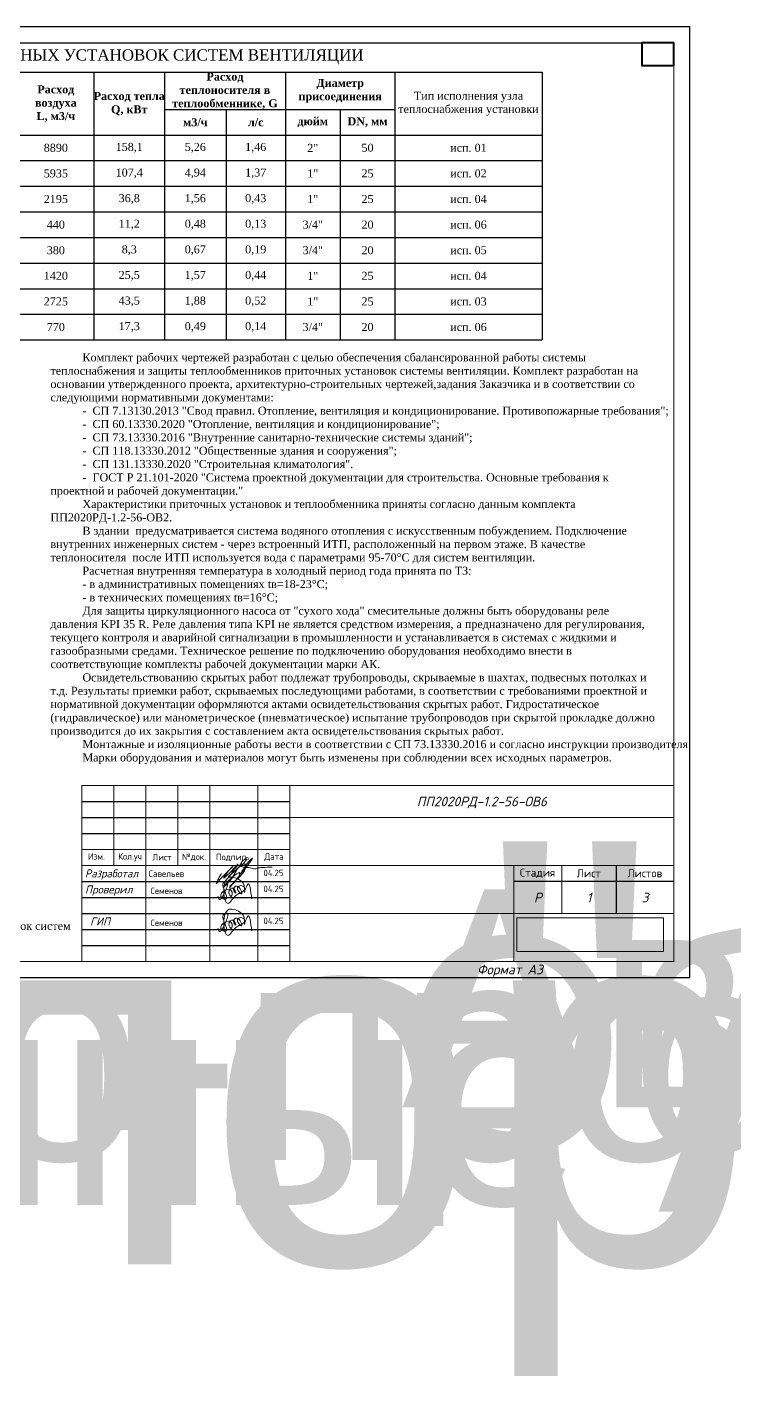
# Paper-space layout '56-1. ОД' of a CAD drawing. Header units: millimetres. Extents: x -922 to 13517, y -185 to 515.
# Drawn here: x 371.8 to 592.7, y -185 to 236.5 of the extents above; entities that cross this region are included whole.
import ezdxf
from ezdxf.enums import TextEntityAlignment as Align

# ---------------------------------------------------------------- set-up
doc = ezdxf.new("R2018")
doc.units = ezdxf.units.MM
doc.layers.add('0 Оформление листа', color=7, linetype='Continuous')
doc.styles.add('_АК_250', font='times.ttf', dxfattribs={"height": 250})
doc.styles.add('ICOCPEUR', font='isocpeur.ttf', dxfattribs={"height": 2})
doc.styles.add('Times New Roman', font='times.ttf', dxfattribs={"height": 2.5})
doc.styles.add('М2.5', font='isocpeui.ttf', dxfattribs={"height": 2.5})
doc.styles.add('М3', font='isocpeui.ttf', dxfattribs={"height": 3})
picture_1 = doc.add_image_def('image1.png', size_in_pixel=(2488, 572))

# ---------------------------------------------------------------- blocks, each defined once
blk = doc.blocks.new('*U382')
at = {"style": 'М2.5'}
for tag, height, p in [('ГРАФА_ЗАКАЗЧИК', 2.5, (474.05, 55)), ('ГРАФА_10Ф3-1', 2.5, (405, 32.5)), ('ГРАФА_13Ф3-1', 2.5, (460, 32.5)), ('ГРАФА_10Ф3-2', 2.5, (405, 27.5)), ('ГРАФА_13Ф3-2', 2.5, (460, 27.5)), ('ГРАФА_10Ф3-3', 2.5, (405, 22.5)), ('ГРАФА_13Ф3-3', 2.5, (460, 22.5)), ('ГРАФА_10Ф3-4', 2.5, (405, 17.5)), ('ГРАФА_13Ф3-4', 2.5, (460, 17.5)), ('ГРАФА_10Ф3-5', 2.5, (405, 12.5)), ('ГРАФА_13Ф3-5', 2.5, (460, 12.5)), ('ГРАФА_10Ф3-6', 2.5, (405, 7.5)), ('ГРАФА_13Ф3-6', 2.5, (460, 7.5)), ('СВОЙСТВА_2', 3, (549.57, 2.5)), ('ФОРМАТ', 3, (527.51, 2.5))]:
    blk.add_attdef(tag, text='', height=height, dxfattribs=at).set_placement(p, align=Align.MIDDLE_LEFT)
at = {"style": 'М3'}
for tag, p in [('ГРАФА_1Ф3', (529, 55)), ('ГРАФА_6Ф3', (546.5, 25)), ('ГРАФА_7Ф3', (562.5, 25)), ('ГРАФА_8Ф3', (580, 25))]:
    blk.add_attdef(tag, text='', height=3, dxfattribs=at).set_placement(p, align=Align.MIDDLE_CENTER)
at = {"lineweight": 30, "flags": 104}
for tag, height, p in [('ГРАФА_2Ф3', 2.4, (529, 42.5)), ('ГРАФА_3Ф3', 2.5, (504, 27.5)), ('ГРАФА_4Ф3', 2.5, (504, 12.5))]:
    blk.add_attdef(tag, text='', height=height, dxfattribs=at).set_placement(p, align=Align.MIDDLE_CENTER)
blk = doc.blocks.new('*T450')
at = {"layer": '0 Оформление листа', "color": 0, "lineweight": 30, "transparency": 16777216}
for p, q in [((0, 0), (300.53, 0)), ((0, 0), (0, -19.61)), ((300.53, 0), (300.53, -83.61)), ((0, -19.61), (300.53, -19.61))]:
    blk.add_line(p, q, dxfattribs=at)
at = {"layer": '0 Оформление листа', "color": 0, "lineweight": -2, "transparency": 16777216}
for p, q in [((31.67, 0), (31.67, -19.61)), ((56.28, 0), (56.28, -19.61)), ((111.85, 0), (111.85, -19.61)), ((136.72, 0), (136.72, -19.61)), ((160.54, 0), (160.54, -19.61)), ((182.59, 0), (182.59, -19.61)), ((220.34, 0), (220.34, -19.61)), ((254.57, 0), (254.57, -19.61)), ((182.59, -11.61), (254.57, -11.61)), ((201.82, -11.61), (201.82, -19.61)), ((237.46, -11.61), (237.46, -19.61))]:
    blk.add_line(p, q, dxfattribs=at)
at = {"layer": '0 Оформление листа', "color": 0, "linetype": 'ByBlock', "lineweight": -2, "transparency": 16777216}
blk.add_line((0, -19.61), (0, -83.61), dxfattribs=at)
at = {"layer": '0 Оформление листа', "linetype": 'ByBlock', "lineweight": -2, "transparency": 16777216}
for p, q in [((31.67, -19.61), (31.67, -83.61)), ((56.28, -19.61), (56.28, -83.61)), ((111.85, -19.61), (111.85, -83.61)), ((136.72, -19.61), (136.72, -83.61)), ((160.54, -19.61), (160.54, -83.61)), ((182.59, -19.61), (182.59, -83.61)), ((201.82, -19.61), (201.82, -83.61)), ((220.34, -19.61), (220.34, -83.61)), ((237.46, -19.61), (237.46, -83.61)), ((254.57, -19.61), (254.57, -83.61)), ((0, -27.61), (300.53, -27.61)), ((0, -35.61), (300.53, -35.61)), ((0, -43.61), (300.53, -43.61)), ((0, -51.61), (300.53, -51.61)), ((0, -59.61), (300.53, -59.61)), ((0, -67.61), (300.53, -67.61)), ((0, -75.61), (300.53, -75.61)), ((0, -83.61), (300.53, -83.61))]:
    blk.add_line(p, q, dxfattribs=at)
at = {"layer": '0 Оформление листа', "color": 0, "transparency": 16777216, "char_height": 2.5, "attachment_point": 5, "style": 'Times New Roman'}
for s, insert, width in [('{\\fTimes New Roman|b1|i0|c204|p18;Наименование обслуживаемого помещения}', (15.83, -9.8), 31.5488), ('{\\fTimes New Roman|b1|i0|c0;Расход воздуха^JL, м3/ч', (148.63, -9.8), 23.6961), ('{\\fTimes New Roman|b1|i0|c0;Расход теплоносителя в теплообменнике, G', (201.47, -5.8), 37.6344), ('{\\fTimes New Roman|b1|i0|c0;Диаметр присоединения', (237.46, -5.8), 34.1067), ('{\\fTimes New Roman|b1|i0|c0;Обозначение системы', (43.97, -9.8), 24.4902), ('{\\fTimes New Roman|b1|i0|c0;Тип установки', (84.06, -9.8), 55.4461), ('{\\fTimes New Roman|b1|i0|c0;Нагреватель', (124.28, -9.8), 24.7544), ('{\\fTimes New Roman|b1|i0|c0;Расход тепла^JQ, кВт', (171.56, -9.8), 21.9322), ('Тип исполнения узла теплоснабжения установки', (277.55, -9.8), 45.8439), ('{\\fTimes New Roman|b1|i0|c0;м3/ч', (192.2, -15.61), 19.11), ('{\\fTimes New Roman|b1|i0|c0;л/с', (211.08, -15.61), 18.4044), ('{\\fTimes New Roman|b1|i0|c0;дюйм', (228.9, -15.61), 16.9933), ('{\\fTimes New Roman|b1|i0|c0;DN, мм', (246.01, -15.61), 16.9933), ('исп. 01', (277.55, -23.61), 45.8439), ('исп. 02', (277.55, -31.61), 45.8439), ('исп. 04', (277.55, -39.61), 45.8439), ('исп. 06', (277.55, -47.61), 45.8439), ('исп. 05', (277.55, -55.61), 45.8439), ('исп. 04', (277.55, -63.61), 45.8439), ('исп. 03', (277.55, -71.61), 45.8439), ('исп. 06', (277.55, -79.61), 45.8439)]:
    blk.add_mtext(s, dxfattribs=dict(at, insert=insert, width=width))
at = {"layer": '0 Оформление листа', "color": 0, "transparency": 16777216, "char_height": 2.5, "attachment_point": 5}
for s, insert, width in [('{\\fTimes New Roman|b0|i0|c0;2.02', (15.83, -23.61), 31.5488), ('{\\fTimes New Roman|b0|i0|c0;ПВ1 ', (43.97, -23.61), 24.4902), ('{\\fTimes New Roman|b0|i0|c0;LM ERDE PRO 3 EVO Pl 15 RL', (84.06, -23.61), 55.4461), ('{\\fTimes New Roman|b0|i0|c0;HW.3', (124.28, -23.61), 24.7544), ('{\\fTimes New Roman|b0|i0|c0;8890', (148.63, -23.61), 23.6961), ('{\\fTimes New Roman|b0|i0|c0;158,1', (171.56, -23.61), 21.9322), ('{\\fTimes New Roman|b0|i0|c0;5,26', (192.2, -23.61), 19.11), ('{\\fTimes New Roman|b0|i0|c0;1,46', (211.08, -23.61), 18.4044), ('{\\fTimes New Roman|b0|i0|c0;2"', (228.9, -23.61), 16.9933), ('{\\fTimes New Roman|b0|i0|c0;50', (246.01, -23.61), 16.9933), ('{\\fTimes New Roman|b0|i0|c0;2.20', (15.83, -31.61), 31.5488), ('{\\fTimes New Roman|b0|i0|c0;ПВ2 ', (43.97, -31.61), 24.4902), ('{\\fTimes New Roman|b0|i0|c0;LM ERDE PRO 3 EVO Pl 09 RL', (84.06, -31.61), 55.4461), ('{\\fTimes New Roman|b0|i0|c0;HW.3', (124.28, -31.61), 24.7544), ('{\\fTimes New Roman|b0|i0|c0;5935', (148.63, -31.61), 23.6961), ('{\\fTimes New Roman|b0|i0|c0;107,4', (171.56, -31.61), 21.9322), ('{\\fTimes New Roman|b0|i0|c0;4,94', (192.2, -31.61), 19.11), ('{\\fTimes New Roman|b0|i0|c0;1,37', (211.08, -31.61), 18.4044), ('{\\fTimes New Roman|b0|i0|c0;1"', (228.9, -31.61), 16.9933), ('{\\fTimes New Roman|b0|i0|c0;25', (246.01, -31.61), 16.9933), ('{\\fTimes New Roman|b0|i0|c0;2.01', (15.83, -39.61), 31.5488), ('{\\fTimes New Roman|b0|i0|c0;П3 ', (43.97, -39.61), 24.4902), ('{\\fTimes New Roman|b0|i0|c0;LM DUCT Q 60-30', (84.06, -39.61), 55.4461), ('{\\fTimes New Roman|b0|i0|c0;HW.2', (124.28, -39.61), 24.7544), ('{\\fTimes New Roman|b0|i0|c0;2195', (148.63, -39.61), 23.6961), ('{\\fTimes New Roman|b0|i0|c0;36,8', (171.56, -39.61), 21.9322), ('{\\fTimes New Roman|b0|i0|c0;1,56', (192.2, -39.61), 19.11), ('{\\fTimes New Roman|b0|i0|c0;0,43', (211.08, -39.61), 18.4044), ('{\\fTimes New Roman|b0|i0|c0;1"', (228.9, -39.61), 16.9933), ('{\\fTimes New Roman|b0|i0|c0;25', (246.01, -39.61), 16.9933), ('{\\fTimes New Roman|b0|i0|c0;2.01', (15.83, -47.61), 31.5488), ('{\\fTimes New Roman|b0|i0|c0;П4 ', (43.97, -47.61), 24.4902), ('{\\fTimes New Roman|b0|i0|c0;LM DUCT R 250', (84.06, -47.61), 55.4461), ('{\\fTimes New Roman|b0|i0|c0;HW.2', (124.28, -47.61), 24.7544), ('{\\fTimes New Roman|b0|i0|c0;440', (148.63, -47.61), 23.6961), ('{\\fTimes New Roman|b0|i0|c0;11,2', (171.56, -47.61), 21.9322), ('{\\fTimes New Roman|b0|i0|c0;0,48', (192.2, -47.61), 19.11), ('{\\fTimes New Roman|b0|i0|c0;0,13', (211.08, -47.61), 18.4044), ('{\\fTimes New Roman|b0|i0|c0;3/4"', (228.9, -47.61), 16.9933), ('{\\fTimes New Roman|b0|i0|c0;20', (246.01, -47.61), 16.9933), ('{\\fTimes New Roman|b0|i0|c0;1.14', (15.83, -55.61), 31.5488), ('{\\fTimes New Roman|b0|i0|c0;П5 ', (43.97, -55.61), 24.4902), ('{\\fTimes New Roman|b0|i0|c0;LM DUCT R 200', (84.06, -55.61), 55.4461), ('{\\fTimes New Roman|b0|i0|c0;HW.2', (124.28, -55.61), 24.7544), ('{\\fTimes New Roman|b0|i0|c0;380', (148.63, -55.61), 23.6961), ('{\\fTimes New Roman|b0|i0|c0;8,3', (171.56, -55.61), 21.9322), ('{\\fTimes New Roman|b0|i0|c0;0,67', (192.2, -55.61), 19.11), ('{\\fTimes New Roman|b0|i0|c0;0,19', (211.08, -55.61), 18.4044), ('{\\fTimes New Roman|b0|i0|c0;3/4"', (228.9, -55.61), 16.9933), ('{\\fTimes New Roman|b0|i0|c0;20', (246.01, -55.61), 16.9933), ('{\\fTimes New Roman|b0|i0|c0;2.20', (15.83, -63.61), 31.5488), ('{\\fTimes New Roman|b0|i0|c0;П6 ', (43.97, -63.61), 24.4902), ('{\\fTimes New Roman|b0|i0|c0;LM DUCT Q 50-30', (84.06, -63.61), 55.4461), ('{\\fTimes New Roman|b0|i0|c0;HW.2', (124.28, -63.61), 24.7544), ('{\\fTimes New Roman|b0|i0|c0;1420', (148.63, -63.61), 23.6961), ('{\\fTimes New Roman|b0|i0|c0;25,5', (171.56, -63.61), 21.9322), ('{\\fTimes New Roman|b0|i0|c0;1,57', (192.2, -63.61), 19.11), ('{\\fTimes New Roman|b0|i0|c0;0,44', (211.08, -63.61), 18.4044), ('{\\fTimes New Roman|b0|i0|c0;1"', (228.9, -63.61), 16.9933), ('{\\fTimes New Roman|b0|i0|c0;25', (246.01, -63.61), 16.9933), ('{\\fTimes New Roman|b0|i0|c0;2.01', (15.83, -71.61), 31.5488), ('{\\fTimes New Roman|b0|i0|c0;П7 ', (43.97, -71.61), 24.4902), ('{\\fTimes New Roman|b0|i0|c0;LM DUCT Q 60-35', (84.06, -71.61), 55.4461), ('{\\fTimes New Roman|b0|i0|c0;HW.2', (124.28, -71.61), 24.7544), ('{\\fTimes New Roman|b0|i0|c0;2725', (148.63, -71.61), 23.6961), ('{\\fTimes New Roman|b0|i0|c0;43,5', (171.56, -71.61), 21.9322), ('{\\fTimes New Roman|b0|i0|c0;1,88', (192.2, -71.61), 19.11), ('{\\fTimes New Roman|b0|i0|c0;0,52', (211.08, -71.61), 18.4044), ('{\\fTimes New Roman|b0|i0|c0;1"', (228.9, -71.61), 16.9933), ('{\\fTimes New Roman|b0|i0|c0;25', (246.01, -71.61), 16.9933), ('{\\fTimes New Roman|b0|i0|c0;1.01', (15.83, -79.61), 31.5488), ('{\\fTimes New Roman|b0|i0|c0;П8 ', (43.97, -79.61), 24.4902), ('{\\fTimes New Roman|b0|i0|c0;LM DUCT R 315', (84.06, -79.61), 55.4461), ('{\\fTimes New Roman|b0|i0|c0;HW.2', (124.28, -79.61), 24.7544), ('{\\fTimes New Roman|b0|i0|c0;770', (148.63, -79.61), 23.6961), ('{\\fTimes New Roman|b0|i0|c0;17,3', (171.56, -79.61), 21.9322), ('{\\fTimes New Roman|b0|i0|c0;0,49', (192.2, -79.61), 19.11), ('{\\fTimes New Roman|b0|i0|c0;0,14', (211.08, -79.61), 18.4044), ('{\\fTimes New Roman|b0|i0|c0;3/4"', (228.9, -79.61), 16.9933), ('{\\fTimes New Roman|b0|i0|c0;20', (246.01, -79.61), 16.9933)]:
    blk.add_mtext(s, dxfattribs=dict(at, insert=insert, width=width))
blk = doc.blocks.new('*U388')
blk.add_lwpolyline([(0, 0), (420, 0), (420, 297), (0, 297)], close=True)
at = {"const_width": 0.35}
for points in [[(20, 5), (415, 5), (415, 292), (20, 292)], [(230, 60), (415, 60), (415, 5), (230, 5)]]:
    blk.add_lwpolyline(points, close=True, dxfattribs=at)
for points in [[(240, 35), (240, 60)], [(250, 5), (250, 60)], [(260, 35), (260, 60)], [(270, 5), (270, 60)], [(285, 60), (285, 5)], [(295, 60), (295, 5)], [(415, 50), (295, 50)], [(230, 40), (295, 40)], [(230, 35), (295, 35)], [(295, 35), (415, 35)], [(365, 35), (365, 5)], [(380, 35), (380, 20)], [(397, 20), (397, 35)], [(415, 20), (295, 20)]]:
    blk.add_lwpolyline(points, dxfattribs=at)
for points in [[(230, 55), (295, 55)], [(230, 50), (295, 50)], [(230, 45), (295, 45)], [(230, 30), (295, 30)], [(415, 30), (365, 30)], [(230, 25), (295, 25)], [(230, 20), (295, 20)], [(230, 15), (295, 15)], [(230, 10), (295, 10)]]:
    blk.add_lwpolyline(points)
at = {"style": 'М2.5'}
for tag, height, p in [('ГРАФА_ЗАКАЗЧИК', 2.5, (300.05, 55)), ('ГРАФА_10Ф3-1', 2.5, (231, 32.5)), ('ГРАФА_13Ф3-1', 2.5, (286, 32.5)), ('ГРАФА_10Ф3-2', 2.5, (231, 27.5)), ('ГРАФА_13Ф3-2', 2.5, (286, 27.5)), ('ГРАФА_10Ф3-3', 2.5, (231, 22.5)), ('ГРАФА_13Ф3-3', 2.5, (286, 22.5)), ('ГРАФА_10Ф3-4', 2.5, (231, 17.5)), ('ГРАФА_13Ф3-4', 2.5, (286, 17.5)), ('ГРАФА_10Ф3-5', 2.5, (231, 12.5)), ('ГРАФА_13Ф3-5', 2.5, (286, 12.5)), ('ГРАФА_10Ф3-6', 2.5, (231, 7.5)), ('ГРАФА_13Ф3-6', 2.5, (286, 7.5)), ('СВОЙСТВА_2', 3, (375.57, 2.5)), ('ФОРМАТ', 3, (353.51, 2.5))]:
    blk.add_attdef(tag, text='', height=height, dxfattribs=at).set_placement(p, align=Align.MIDDLE_LEFT)
at = {"style": 'М3'}
for tag, p in [('ГРАФА_1Ф3', (355, 55)), ('ГРАФА_6Ф3', (372.5, 25)), ('ГРАФА_7Ф3', (388.5, 25)), ('ГРАФА_8Ф3', (406, 25))]:
    blk.add_attdef(tag, text='', height=3, dxfattribs=at).set_placement(p, align=Align.MIDDLE_CENTER)
at = {"lineweight": 30, "flags": 104}
for tag, height, p in [('ГРАФА_2Ф3', 2.4, (355, 42.5)), ('ГРАФА_3Ф3', 2.5, (330, 27.5)), ('ГРАФА_4Ф3', 2.5, (330, 12.5))]:
    blk.add_attdef(tag, text='', height=height, dxfattribs=at).set_placement(p, align=Align.MIDDLE_CENTER)
blk = doc.blocks.new('A$C909af0f1')
at = {"color": 18, "lineweight": 40, "true_color": 0x000000}
blk.add_lwpolyline([(0, 0), (-10, 0), (-10, -7), (0, -7), (0, 0)], dxfattribs=at)

psp = doc.layouts.new('56-1. ОД')

# ---------------------------------------------------------------- linework, layer by layer
at = {"layer": '0 Оформление листа', "color": 5, "lineweight": 20}
psp.add_spline([(432.58, -27.97), (431.81, -29.2), (431.3, -30.18), (431.02, -30.73), (430.89, -31.14), (431.88, -30.03), (432.69, -29.2), (434.26, -27.57), (435.37, -26.56), (436.02, -25.76), (436.11, -25.65), (435.74, -26.03), (434.83, -27.05), (433.99, -28.21), (433.44, -28.97), (433.31, -29.27), (433.3, -29.43), (433.64, -29.17), (433.94, -28.86), (434.44, -28.41), (435.17, -27.78), (435.81, -27.07), (436.32, -26.48), (436.78, -25.94), (437.16, -25.52), (437.4, -25.27), (437.7, -25.06), (437.57, -25.44), (437.26, -25.85), (436.92, -26.23), (436.34, -26.97), (435.91, -27.54), (435.56, -28.18), (435.21, -28.76), (434.97, -29.05), (434.64, -29.05), (434.77, -28.88), (435.06, -28.62), (435.51, -28.24), (436.94, -26.92), (438.19, -25.9), (439.25, -25.06), (439.96, -24.2), (440.27, -23.73), (440.28, -23.44), (440.08, -23.41), (439.79, -23.56), (439.32, -23.89), (438.57, -24.91), (438.08, -25.76), (437.45, -26.71), (437.02, -27.44), (436.25, -28.67), (435.56, -29.83), (434.95, -30.53), (434.39, -31.2), (434.05, -31.56), (433.5, -31.93), (433.62, -31.66), (434.05, -31.08), (434.6, -30.4), (435.08, -29.9), (435.82, -29.28), (436.66, -28.55), (437.41, -28.04), (438.01, -27.74), (438.12, -27.73), (438.08, -28.11), (438.3, -28.01), (438.8, -27.75), (439.75, -26.57), (440.62, -25.53), (441.57, -24.26), (441.99, -23.71), (442.21, -23.37), (442.26, -23.25), (441.44, -23.87), (440.95, -24.38), (440.29, -25.24), (439.5, -26.38), (438.92, -27.35), (438.38, -28.26), (437.62, -29.29), (436.68, -30.58), (435.88, -31.47), (435.44, -32.02), (435.05, -32.38), (435.07, -32.26), (435.27, -31.91), (435.72, -31.46), (436.29, -30.86), (437, -30.15), (437.96, -29.28), (438.73, -28.46), (439.7, -27.14), (440.17, -26.18), (440.33, -25.63), (440.17, -25.26), (439.84, -25.08), (439.06, -25.06), (438.31, -25.2), (438.39, -25.59), (439.1, -25.9), (439.95, -26.1), (440.45, -26.13), (441.04, -26.18), (441.94, -26.38), (442.64, -26.52), (443.14, -26.51), (443.61, -26.37), (445.32, -26.13), (448.37, -25.99)], degree=3, dxfattribs=at)
at = {"layer": '0 Оформление листа', "color": 5, "lineweight": 18, "true_color": 0x0000ff}
for points in [[(431.41, -35.1), (432.02, -36.17), (432.6, -35.59), (433.86, -30.37), (433.33, -30.68), (433.91, -34.49), (433.91, -36.07), (432.35, -35.17), (435.59, -33.3), (435.59, -35.19), (434.82, -33.86), (436.06, -32.61), (436.94, -34.13), (436.29, -33.01), (437.33, -31.96), (438.75, -34.41), (437.56, -32.35), (439.73, -32.35), (439.73, -33.92), (439.73, -32.65), (438.24, -30.07), (434.56, -29.37), (434.56, -37.42), (437.34, -34.64), (439.63, -33.33), (440.78, -31.33), (441.97, -35.94)], [(431.41, -45.1), (432.02, -46.17), (432.6, -45.59), (433.86, -40.37), (433.33, -40.68), (433.91, -44.49), (433.91, -46.07), (432.35, -45.17), (435.59, -43.3), (435.59, -45.19), (434.82, -43.86), (436.06, -42.61), (436.94, -44.13), (436.29, -43.01), (437.33, -41.96), (438.75, -44.41), (437.56, -42.35), (439.73, -42.35), (439.73, -43.92), (439.73, -42.65), (438.24, -40.07), (434.56, -39.37), (434.56, -47.42), (437.34, -44.64), (439.63, -43.33), (440.78, -41.33), (441.97, -45.94)]]:
    psp.add_spline(points, degree=3, dxfattribs=at)

# ---------------------------------------------------------------- block references
psp.add_blockref('*T450', (232.14, 222.33))
at = {"layer": '0 Оформление листа', "color": 7}
ref = psp.add_blockref('*U382', (-594.04, -77.03), dxfattribs=at)
lines = psp.add_mtext('"Аэропортовый комплекс на аэродроме "Левашово". I этап. Сектор гражданской авиации (создание технической возможности эксплуатации гражданских судов по МК-258). Этап I.II', dxfattribs={"layer": '0', "insert": (-65.04, -34.53), "char_height": 115.62685, "attachment_point": 1})
ref.add_attrib('ГРАФА_2Ф3', '', (-65.04, -34.53), dxfattribs={"flags": 104}).embed_mtext(lines)
lines = psp.add_mtext('Контрольно-пропускной пункт (КПП) с караульным помещением', dxfattribs={"layer": '0', "insert": (-90.04, -49.53), "char_height": 68.0506, "attachment_point": 1})
ref.add_attrib('ГРАФА_3Ф3', '', (-90.04, -49.53), dxfattribs={"flags": 104}).embed_mtext(lines)
lines = psp.add_mtext('Общие данные', dxfattribs={"layer": '0', "insert": (-90.04, -64.53), "char_height": 67.0401, "attachment_point": 1})
ref.add_attrib('ГРАФА_4Ф3', '', (-90.04, -64.53), dxfattribs={"flags": 104}).embed_mtext(lines)
ref = psp.add_blockref('*U388', (158.88, -60.51), dxfattribs=at)
ref.add_attrib('ГРАФА_1Ф3', 'ПП2020РД-1.2-56-ОВ6', dxfattribs={"layer": '0', "height": 3, "style": 'М3'}).set_placement((513.88, -5.51), align=Align.MIDDLE_CENTER)
lines = psp.add_mtext('"Аэропортовый комплекс на аэродроме "Левашово". I этап. Сектор гражданской авиации (создание технической возможности эксплуатации гражданских судов по МК-258). Этап I.II', dxfattribs={"layer": '0', "insert": (513.88, -18.01), "char_height": 115.62685, "attachment_point": 1})
ref.add_attrib('ГРАФА_2Ф3', '', (513.88, -18.01), dxfattribs={"flags": 104}).embed_mtext(lines)
lines = psp.add_mtext('Аварийно-спасательная станция', dxfattribs={"layer": '0', "insert": (488.88, -33.01), "char_height": 68.0506, "attachment_point": 1})
ref.add_attrib('ГРАФА_3Ф3', '', (488.88, -33.01), dxfattribs={"flags": 104}).embed_mtext(lines)
lines = psp.add_mtext('Общие данные', dxfattribs={"layer": '0', "insert": (488.88, -48.01), "char_height": 67.0401, "attachment_point": 1})
ref.add_attrib('ГРАФА_4Ф3', '', (488.88, -48.01), dxfattribs={"flags": 104}).embed_mtext(lines)
ref.add_attrib('ГРАФА_6Ф3', 'Р', dxfattribs={"layer": '0', "height": 3, "style": 'М3'}).set_placement((531.38, -35.51), align=Align.MIDDLE_CENTER)
ref.add_attrib('ГРАФА_8Ф3', '3', dxfattribs={"layer": '0', "height": 3, "style": 'М3'}).set_placement((564.88, -35.51), align=Align.MIDDLE_CENTER)
ref.add_attrib('ГРАФА_7Ф3', '1', dxfattribs={"layer": '0', "height": 3, "style": 'М3'}).set_placement((547.38, -35.51), align=Align.MIDDLE_CENTER)
ref.add_attrib('ГРАФА_10Ф3-1', 'Разработал', dxfattribs={"layer": '0', "height": 2.5, "style": 'М2.5', "width": 0.95}).set_placement((389.88, -28.01), align=Align.MIDDLE_LEFT)
ref.add_attrib('ГРАФА_10Ф3-2', 'Проверил', dxfattribs={"layer": '0', "height": 2.5, "style": 'М2.5'}).set_placement((389.88, -33.01), align=Align.MIDDLE_LEFT)
ref.add_attrib('ГРАФА_10Ф3-4', ' ГИП', dxfattribs={"layer": '0', "height": 2.5, "style": 'М2.5'}).set_placement((389.88, -43.01), align=Align.MIDDLE_LEFT)
ref.add_attrib('ФОРМАТ', 'Формат А3', dxfattribs={"layer": '0', "height": 3, "style": 'М2.5'}).set_placement((512.4, -58.01), align=Align.MIDDLE_LEFT)
at = {"layer": '0 Оформление листа', "color": 0, "lineweight": 20}
psp.add_blockref('A$C909af0f1', (573.88, 231.49), dxfattribs=at)

# ---------------------------------------------------------------- texts
at = {"char_height": 2.5, "attachment_point": 1, "style": '_АК_250'}
for s, insert, width in [('{\\C256;\\c0;^IКомплект рабочих чертежей разработан с целью обеспечения сбалансированной работы системы теплоснабжения и защиты теплообменников приточных установок системы вентиляции. Комплект разработан на основании утвержденного проекта, }архитектурно-строительных чертежей,{\\C256;\\c0;задания Заказчика и в соответствии со следующими нормативными документами:\\P^I-  СП 7.13130.2013 "Свод правил. Отопление, вентиляция и кондиционирование. Противопожарные требования";\\P^I-  СП 60.13330.2020 "Отопление, вентиляция и кондиционирование";\\P^I-  СП 73.13330.2016 "Внутренние санитарно-технические системы зданий";\\P^I-  СП 118.13330.2012 "Общественные здания и сооружения";\\P^I-  СП 131.13330.2020 "Строительная климатология".\\P^I-  ГОСТ Р 21.101-2020 "Система проектной документации для строительства. Основные требования к проектной и рабочей документации."\\P^IХарактеристики приточных установок и теплообменника приняты согласно данным комплекта ПП2020РД-1.2-56-ОВ2.\\P^IВ здании  предусматривается система водяного отопления с искусственным побуждением. Подключение внутренних инженерных систем - через встроенный ИТП, расположенный на первом этаже. В качестве теплоносителя  после ИТП используется вода с параметрами 95-70%%DС для систем вентиляции.\\P^IРасчетная внутренняя температура в холодный период года принята по ТЗ:\\P^I- в административных помещениях tв=18-23%%DC;\\P^I- в технических помещениях tв=16%%DC;\\P^IДля защиты циркуляционного насоса от "сухого хода" смесительные должны быть оборудованы реле давления KPI 35 R. Реле давления типа KPI не является средством измерения, а предназначено для регулирования, текущего контроля и аварийной сигнализации в промышленности и устанавливается в системах с жидкими и газообразными средами. Техническое решение по подключению оборудования необходимо внести в соответствующие комплекты рабочей документации марки АК. \\P^IОсвидетельствованию скрытых работ подлежат трубопроводы, скрываемые в шахтах, подвесных потолках и т.д. Результаты приемки работ, скрываемых последующими работами, в соответствии с требованиями проектной и нормативной документации оформляются актами освидетельствования скрытых работ. Гидростатическое (гидравлическое) или манометрическое (пневматическое) испытание трубопроводов при скрытой прокладке должно производится до их закрытия с составлением акта освидетельствования скрытых работ.\\P^IМонтажные и изоляционные работы вести в соответствии с СП 73.13330.2016 и согласно инструкции производителя.\\P^IМарки оборудования и материалов могут быть изменены при соблюдении всех исходных параметров.}', (379.09, 134.52), 189.5627), ('{\\C256;\\c0;ОБЩИЕ УКАЗАНИЯ\\P^I\\P^IВ данном проекте разработаны технические решения по устройству смесительного узла приточных установок систем вентиляции Аварийно-спасательной станции на объекте "Аэропортовый комплекс на аэродроме "Левашово".\\P^IСтадия проектирования - "Рабочая документация".\\P^I}', (184.95, -34.8), 201.9416)]:
    psp.add_mtext(s, dxfattribs=dict(at, insert=insert, width=width))
at = {"layer": '0 Оформление листа', "color": 0, "lineweight": -2, "style": 'ICOCPEUR'}
for s, p in [('Савельев', (409.77, -28.08)), ('Семенов', (410.38, -33.42)), ('Семенов', (410.38, -43.42))]:
    psp.add_text(s, height=2, dxfattribs=at).set_placement(p, align=Align.MIDDLE_LEFT)
at = {"layer": '0 Оформление листа', "insert": (298.24, 229.5), "char_height": 3.5, "width": 187.045, "attachment_point": 1, "style": 'Times New Roman'}
psp.add_mtext('ХАРАКТЕРИСТИКИ ПРИТОЧНЫХ УСТАНОВОК СИСТЕМ ВЕНТИЛЯЦИИ', dxfattribs=at)
at = {"layer": '0 Оформление листа', "color": 0, "lineweight": 20, "style": 'ICOCPEUR'}
for s, width, heights, insert, char_height, attachment_point in [('\\pxqc;Изм.', 14.5941, [5], (393.46, -22.72), 2, 5), ('\\pxqc;Кол.уч', 10, [5.36], (403.95, -22.94), 2, 5), ('\\pxqc;Лист', 10, [5.36], (413.95, -22.94), 2, 5), ('\\pxqc;№док.', 10, [5.36], (423.95, -22.94), 2, 5), ('\\pxqj;Подпись', 11.5695, [5.36], (436.58, -23.02), 2, 5), ('\\pxqc;Дата', 10, [5.36], (448.95, -22.94), 2, 5), ('\\pxqc;Стадия', 15, [5.36], (523.77, -27.94), 2.5, 4), ('\\pxqc;Лист', 17, [5.36], (538.77, -27.94), 2.5, 4), ('\\pxqc;Листов', 18.0002, [5.36], (555.77, -27.94), 2.5, 4)]:
    psp.add_mtext_dynamic_manual_height_columns(s, width=width, gutter_width=500, heights=heights, dxfattribs=dict(at, insert=insert, char_height=char_height, attachment_point=attachment_point))
at = {"layer": '0 Оформление листа', "char_height": 2, "attachment_point": 4, "style": 'ICOCPEUR'}
for insert in [(443.77, -27.83), (443.77, -32.83), (443.77, -42.83)]:
    psp.add_mtext_dynamic_manual_height_columns('\\pxqc;04.25', width=10, gutter_width=12.5, heights=[3.98], dxfattribs=dict(at, insert=insert))

# ---------------------------------------------------------------- pictures from other files: only their frames are drawn
at = {"layer": '0 Оформление листа', "color": 7, "lineweight": 20, "true_color": 0xffffff}
image = psp.add_image(picture_1, insert=(524.78, -52.43), size_in_units=(45.8, 10.53), dxfattribs=at)
image.dxf.flags = 7

doc.saveas('drawing.dxf')
